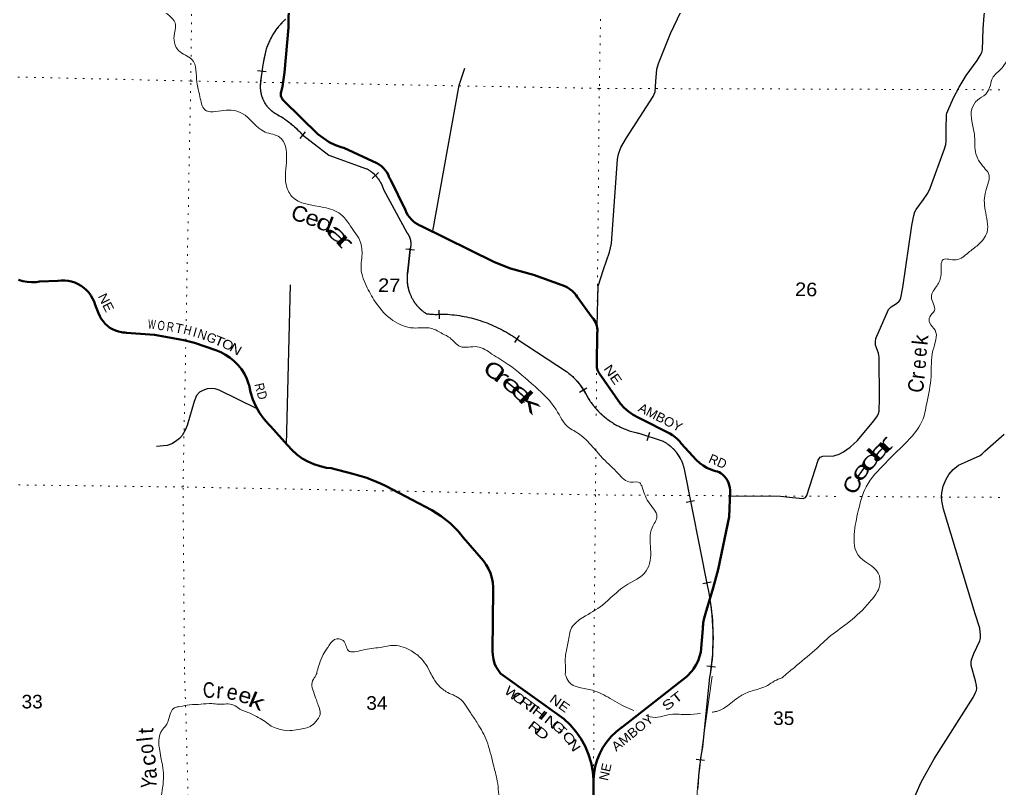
# Model space of a CAD drawing. Header units: feet. Extents: x -481249 to -254670, y -730376 to -544252.
# Drawn here: x -367013 to -354370, y -593530 to -583612 of the extents above; entities that cross this region are included whole.
import ezdxf
from ezdxf.enums import TextEntityAlignment as Align

# ---------------------------------------------------------------- set-up
doc = ezdxf.new("R2010")
doc.units = ezdxf.units.FT
doc.header["$LTSCALE"] = 70
doc.linetypes.add('DOTTED', pattern=[1.5, 0.3, -1.2])
for name, color, linetype, lineweight in [('26', 7, 'Continuous', 40), ('27', 7, 'Continuous', 13), ('29', 7, 'Continuous', 25), ('34', 7, 'Continuous', 25), ('39', 7, 'Continuous', 13), ('41', 7, 'Continuous', 13), ('7', 7, 'DOTTED', 13)]:
    doc.layers.add(name, color=color, linetype=linetype, lineweight=lineweight)

msp = doc.modelspace()

# ---------------------------------------------------------------- linework, layer by layer
at = {"layer": '26'}
for points in [[(-362253.83, -585623.79), (-362259, -585611.76), (-362275.99, -585581.46), (-362296.05, -585553.09), (-362318.97, -585526.98), (-362344.49, -585503.41), (-362372.34, -585482.63), (-362402.2, -585464.88), (-362829.6, -585267.47), (-362849.8, -585261.62), (-362935.01, -585230.86), (-363016.55, -585191.37), (-363093.51, -585143.57), (-363165.05, -585087.99), (-363608.59, -584654.23), (-363611.79, -584650.75), (-363619.82, -584640.67), (-363626.75, -584629.8), (-363632.5, -584618.28), (-363637.02, -584606.21), (-363640.25, -584593.73), (-363642.16, -584580.99), (-363642.73, -584568.12), (-363641.95, -584555.26), (-363639.83, -584542.55), (-363621.78, -584475.16), (-363606.18, -584384.2), (-363593.08, -584294.18), (-363544.17, -583713.15), (-363537.66, -583387.54)], [(-358404.19, -592086.78), (-358336.72, -592015.35), (-358317.07, -591989.2), (-358285.17, -591938.71), (-358258.72, -591885.17), (-358238.02, -591829.15), (-358223.28, -591771.28), (-358197.98, -591470.37), (-358195.58, -591441.8), (-358193.72, -591420.37), (-358191.42, -591393.89), (-358180.21, -591333.14), (-358162.7, -591273.9), (-358063.75, -590941.4), (-357998.22, -590707.48), (-357858.32, -590026.14), (-357842.34, -589701.72), (-357843.34, -589681.39), (-357847.64, -589649.64), (-357855.24, -589618.5), (-357866.05, -589588.34), (-357879.96, -589559.46), (-357896.81, -589532.2), (-357916.42, -589506.85), (-357938.02, -589484.25), (-357962.93, -589463.04), (-357988.02, -589449.32), (-357998.87, -589444.62), (-358008.75, -589441.52), (-358033.63, -589435.69), (-358058.75, -589427.76), (-358092.16, -589416.8), (-358143.35, -589393.83), (-358191.87, -589365.64), (-358237.17, -589332.53), (-358278.76, -589294.87), (-358475.02, -589080.08), (-358494.26, -589054.77), (-358522.22, -589024.3), (-358553.21, -588996.93), (-358586.9, -588972.94), (-358622.91, -588952.61), (-358996.27, -588762.32), (-359031.75, -588746.35), (-359095.81, -588711.1), (-359155.83, -588669.34), (-359211.15, -588621.54), (-359261.18, -588568.22), (-359534.56, -588171.56), (-359538.42, -588165.89), (-359547.37, -588150.45), (-359554.67, -588134.16), (-359560.21, -588117.2), (-359563.96, -588099.74), (-359565.86, -588082), (-359565.89, -588064.15), (-359559.44, -587652.74), (-359557.64, -587635.74), (-359557.21, -587610.95), (-359559.38, -587586.25), (-359564.12, -587561.91), (-359571.38, -587538.2), (-359581.07, -587515.38), (-359593.1, -587493.7), (-359607.33, -587473.4), (-359623.6, -587454.69), (-359818.83, -587189.74), (-359833.34, -587168.03), (-359856.89, -587138.79), (-359883.37, -587112.17), (-359912.49, -587088.46), (-359943.93, -587067.92), (-359977.34, -587050.79), (-360012.36, -587037.24), (-360382.9, -586905.23), (-360678.17, -586820.93), (-360883.25, -586742.48), (-361836.81, -586271.37), (-361847.48, -586267.14), (-361878.87, -586252.11), (-361908.52, -586233.88), (-361936.1, -586212.64), (-361961.3, -586188.64), (-361983.87, -586162.14), (-362003.53, -586133.42), (-362020.09, -586102.81), (-362033.36, -586070.63), (-362228.15, -585673.79), (-362243.43, -585648.79), (-362253.83, -585623.79)], [(-360807.44, -592049.5), (-360867.96, -591956.34), (-360883.43, -591916.68), (-360898.59, -591863.78), (-360908.14, -591809.58), (-360911.97, -591754.69), (-360901.5, -590967.99), (-360901.96, -590933.83), (-360907.78, -590872.68), (-360919.96, -590812.47), (-360938.36, -590753.87), (-360962.8, -590697.51), (-360992.98, -590644.01), (-361028.6, -590593.97), (-361283.39, -590297.69), (-361355.54, -590211.41), (-361458.48, -590109.3), (-361571.53, -590018.51), (-361693.45, -589940.04), (-362291.08, -589628.75), (-362357.31, -589595.73), (-362531.04, -589524.41), (-362711.28, -589471.64), (-362994.76, -589399.62), (-363053.28, -589392.53), (-363135.96, -589374.96), (-363216.36, -589348.84), (-363293.58, -589314.47), (-363366.79, -589272.2), (-363435.18, -589222.52), (-363498, -589165.96), (-363554.57, -589103.15), (-363774.28, -588857.78), (-363797.96, -588834.59), (-363861.86, -588762.56), (-363917.88, -588684.25), (-363965.41, -588600.51), (-364003.93, -588512.26), (-364033.01, -588420.47), (-364052.33, -588326.14), (-364057.21, -588310), (-364081.74, -588244.53), (-364112.98, -588181.99), (-364150.59, -588123.05), (-364194.15, -588068.36), (-364243.19, -588018.53), (-364297.17, -587974.1), (-364355.49, -587935.55), (-364417.53, -587903.31), (-364482.6, -587877.74), (-364756.54, -587781.67), (-364892.67, -587747.01), (-365272.18, -587678.79), (-365631.74, -587652.44), (-365656.51, -587650.63), (-365681.74, -587647.69), (-365698.1, -587645.74), (-365737.39, -587636.81), (-365775.54, -587623.83), (-365812.12, -587606.92), (-365846.74, -587586.28), (-365879.01, -587562.14), (-365908.58, -587534.76), (-365935.12, -587504.44), (-365958.35, -587471.51), (-365978.01, -587436.33), (-365993.88, -587399.29), (-366037.83, -587292), (-366051.81, -587249.74), (-366070.22, -587208.96), (-366092.78, -587170.32), (-366119.27, -587134.25), (-366149.38, -587101.15), (-366182.78, -587071.38), (-366219.11, -587045.26), (-366257.98, -587023.09), (-366298.95, -587005.09), (-366341.57, -586991.48), (-366385.39, -586982.4), (-366429.91, -586977.95), (-366474.65, -586978.18), (-366519.13, -586983.08), (-366758.12, -586992.27), (-366799.89, -586997.61), (-366857.33, -586999.71), (-366914.66, -586995.79), (-366971.28, -586985.9), (-367026.55, -586970.15)], [(-359607.13, -593423.22), (-359608, -593420.61), (-359617.3, -593311.25), (-359638.66, -593199.87), (-359671.54, -593091.32), (-359715.6, -592986.81), (-359770.33, -592887.48), (-359835.15, -592794.41), (-359909.35, -592708.63), (-359992.1, -592631.07), (-360807.44, -592049.5)], [(-359607.13, -593423.22), (-359606.94, -593420.61), (-359600.83, -593334.85), (-359585.33, -593247.63), (-359560.8, -593162.5), (-359527.51, -593080.4), (-359485.81, -593002.24), (-359436.17, -592928.86), (-359379.14, -592861.07), (-359315.33, -592799.61), (-359245.45, -592745.16), (-359237.8, -592739.89), (-358404.19, -592086.78)], [(-359606.99, -594998.41), (-359607.13, -593470.61), (-359607.13, -593423.22)]]:
    msp.add_lwpolyline(points, dxfattribs=at)
at = {"layer": '29'}
for p, q in [((-363568.4, -589092.83), (-363516.08, -587034.17)), ((-359560.45, -587568.12), (-359549.08, -587050.69)), ((-357841.18, -589755.46), (-357194.34, -589760.31))]:
    msp.add_line(p, q, dxfattribs=at)
for points in [[(-354890.96, -584483.58), (-354799.84, -584333.43), (-354658.34, -584140.37), (-354616.54, -584076.02), (-354597.24, -584037.41), (-354589.74, -584003.09), (-354581.16, -583732.82), (-354568.84, -583560.15), (-354559.72, -583492.57), (-354538.82, -583415.36), (-354535.61, -583396.05), (-354534, -583381.03), (-354540.96, -583349.93), (-354585.45, -583239.46), (-354591.88, -583194.42), (-354589.74, -583059.28), (-354559.72, -582347.13), (-354555.44, -582308.51), (-354542.57, -582262.39), (-354521.13, -582211.98), (-354499.69, -582175.53), (-354405.36, -582051.12)], [(-359549.08, -587050.69), (-359480.05, -586836.68), (-359399.65, -586613.6), (-359377.14, -586502.05), (-359299.96, -585412.38), (-359284.95, -585345.89), (-359254.93, -585262.23), (-359179.9, -585137.81), (-358836.88, -584605.85), (-358813.29, -584543.64), (-358802.57, -584408.5), (-358789.7, -584251.92), (-358768.27, -584176.84), (-358613.91, -583790.74), (-358481.53, -583512.94)], [(-361680.84, -586342.82), (-361342.03, -584458.61), (-361267.29, -584239.3)], [(-355615.61, -587068.35), (-355499.83, -586268.24), (-355474.11, -586137.39), (-355461.24, -586092.35), (-355444.09, -586062.32), (-355349.76, -585933.62), (-355291.87, -585852.1), (-355264, -585787.76), (-355078.55, -585277.24), (-355061.4, -585223.61), (-355058.18, -585178.57), (-355058.18, -585019.84), (-355051.76, -584846.09), (-355048.54, -584818.21), (-355036.74, -584788.17), (-354963.85, -584620.86), (-354890.96, -584483.58)], [(-357194.34, -589760.31), (-357039.17, -589775.38), (-356901.96, -589788.25), (-356870.87, -589777.52), (-356854.79, -589749.64), (-356709.01, -589294.89), (-356682.21, -589258.42), (-356648.98, -589243.41), (-356507.48, -589239.12), (-356439.95, -589219.81), (-356383.13, -589187.64), (-356296.3, -589129.72), (-356203.04, -589041.78), (-355988.65, -588788.66), (-355943.63, -588724.31), (-355928.62, -588694.28), (-355920.04, -588664.25), (-355915.75, -588501.23), (-355921.11, -587964.97), (-355928.62, -587913.49), (-355967.21, -587810.53), (-355968.28, -587769.77), (-355962.92, -587724.73), (-355799.98, -587351.49), (-355767.83, -587317.17), (-355697.07, -587274.27), (-355662.78, -587244.24), (-355649.91, -587227.08), (-355641.33, -587201.34), (-355615.61, -587068.35)], [(-363956.17, -588627.22), (-364435.74, -588390.73), (-364489.34, -588373.57), (-364542.94, -588369.28), (-364592.25, -588375.71), (-364650.13, -588395.02), (-364690.87, -588418.62), (-364729.46, -588459.37), (-364761.62, -588538.74), (-364851.66, -588849.77), (-364875.25, -588909.83), (-364915.98, -588976.32), (-364948.14, -589014.93), (-364999.59, -589055.69), (-365048.9, -589085.72), (-365108.93, -589107.17), (-365246.14, -589120.04)], [(-354964.96, -589416.06), (-354896.35, -589360.29), (-354782.73, -589306.67), (-354619.79, -589233.74), (-354594.6, -589212.29), (-354557.61, -589180.11), (-354308.92, -588961.32)], [(-354678.46, -592144.09), (-354733.42, -591942.9), (-354734.49, -591900.01), (-354732.35, -591872.12), (-354699.12, -591788.46), (-354621.94, -591625.44), (-354614.43, -591591.12), (-354612.29, -591554.66), (-354621.94, -591462.42), (-354681.97, -591277.95), (-355093.6, -589926.58), (-355112.89, -589821.48), (-355119.33, -589765.71), (-355115.04, -589716.37), (-355095.74, -589632.72), (-355059.3, -589540.47), (-355020.7, -589482.57), (-354964.96, -589416.06)], [(-355579.36, -594056.28), (-355550.62, -593890.38), (-355508.09, -593741.47), (-355380.52, -593447.91), (-355210.43, -593150.09), (-354708.65, -592358.75), (-354677.29, -592293.34), (-354666.66, -592265.68), (-354661.88, -592239.62), (-354664.53, -592201.86), (-354678.46, -592144.09)]]:
    msp.add_lwpolyline(points, dxfattribs=at)
at = {"layer": '34'}
for p, q in [((-363942.03, -584267.28), (-363832.5, -584282.7)), ((-363392.69, -585145.41), (-363325.17, -585057.8)), ((-362462.4, -585660.36), (-362382.12, -585584.28)), ((-362028.71, -586570.06), (-361918.76, -586582.14)), ((-361596.28, -587470.77), (-361601.23, -587360.27)), ((-360623.44, -587779.11), (-360562.66, -587686.69)), ((-359786.27, -588417.85), (-359691.76, -588360.38)), ((-358916.09, -589040.24), (-358881.59, -588935.15)), ((-358411.81, -589835.55), (-358303.34, -589813.86)), ((-358199, -590886.43), (-358090.54, -590864.74)), ((-358144.53, -591948.49), (-358034.67, -591961.34)), ((-358283.81, -593152.02), (-358174.25, -593167.25))]:
    msp.add_line(p, q, dxfattribs=at)
at = {"layer": '34', "lineweight": 13}
for p, q in [((-363024.18, -585361.88), (-362536.12, -585536.43)), ((-362318.86, -585803.84), (-362015.23, -586360.08)), ((-361975.51, -586575.7), (-362010.07, -586890.18)), ((-361987.42, -586569.43), (-361975.51, -586575.7)), ((-361975.47, -586573.69), (-361975.51, -586575.7)), ((-360594.59, -587734.05), (-359955.05, -588154.6)), ((-359024.17, -588948.45), (-358711.22, -589051.18)), ((-358443.3, -589391.9), (-358135.75, -590929.9)), ((-358076.92, -592083.46), (-358203.66, -592998.35))]:
    msp.add_line(p, q, dxfattribs=at)
at = {"layer": '34'}
for points in [[(-363582.31, -583609.35), (-363587.09, -583612.46), (-363587.57, -583612.76), (-363595.12, -583619.92), (-363606.6, -583630.99), (-363617.79, -583642.32), (-363628.82, -583653.81), (-363639.66, -583665.56), (-363650.34, -583677.44), (-363660.71, -583689.52), (-363670.92, -583701.74), (-363680.9, -583714.13), (-363690.68, -583726.77), (-363700.19, -583739.5), (-363709.58, -583752.45), (-363718.63, -583765.51), (-363727.54, -583778.81), (-363736.11, -583792.21), (-363744.55, -583805.76), (-363752.72, -583819.38), (-363760.66, -583833.26), (-363768.28, -583847.25), (-363775.72, -583861.29), (-363782.94, -583875.59), (-363789.88, -583889.89), (-363796.58, -583904.35), (-363802.96, -583919), (-363809.15, -583933.63), (-363815.09, -583948.42), (-363820.72, -583963.42), (-363826.15, -583978.37), (-363831.3, -583993.41), (-363836.13, -584008.6), (-363849.58, -584070.33), (-363861.54, -584132.06), (-363872.45, -584194.05), (-363882.74, -584256.53), (-363891.53, -584318.98), (-363899.19, -584381.31), (-363906.22, -584444.15), (-363907.6, -584460.63), (-363907.81, -584467.75), (-363907.84, -584474.86), (-363907.78, -584481.98), (-363907.62, -584489.14)], [(-363907.62, -584489.14), (-363907.29, -584496.26), (-363906.85, -584503.35), (-363906.32, -584510.48), (-363905.62, -584517.57), (-363904.81, -584524.63), (-363903.88, -584531.74), (-363902.81, -584538.76), (-363901.67, -584545.8), (-363900.37, -584552.83), (-363898.93, -584559.78), (-363897.37, -584566.76), (-363895.74, -584573.68), (-363893.93, -584580.61), (-363892.05, -584587.46), (-363890, -584594.31), (-363887.87, -584601.1), (-363885.6, -584607.88), (-363883.23, -584614.59), (-363880.72, -584621.25), (-363878.13, -584627.88), (-363875.38, -584634.48), (-363872.54, -584641.04), (-363869.59, -584647.52), (-363866.54, -584653.96), (-363863.33, -584660.32), (-363860.03, -584666.66), (-363856.65, -584672.91), (-363853.15, -584679.12), (-363849.52, -584685.26), (-363845.77, -584691.35), (-363841.98, -584697.38), (-363838.01, -584703.32), (-363833.97, -584709.18), (-363829.84, -584715.01), (-363825.63, -584720.71), (-363821.25, -584726.39), (-363816.82, -584731.98), (-363812.27, -584737.46), (-363807.68, -584742.89), (-363802.93, -584748.25), (-363798.12, -584753.48), (-363793.23, -584758.64), (-363788.22, -584763.77), (-363783.12, -584768.72), (-363777.97, -584773.65), (-363772.71, -584778.45), (-363767.35, -584783.22), (-363761.96, -584787.82), (-363756.43, -584792.35), (-363750.87, -584796.79), (-363745.21, -584801.16), (-363739.48, -584805.36), (-363733.65, -584809.54), (-363727.79, -584813.58), (-363721.84, -584817.51), (-363715.83, -584821.32), (-363709.76, -584825.05), (-363703.62, -584828.69), (-363697.41, -584832.18), (-363691.16, -584835.59), (-363684.82, -584838.87), (-363679.24, -584841.67), (-363661.49, -584851.67), (-363644.08, -584862.02), (-363626.86, -584872.66), (-363609.65, -584883.57), (-363592.75, -584894.83), (-363576.12, -584906.33), (-363559.52, -584918.1), (-363543.23, -584930.22), (-363527.23, -584942.59), (-363511.28, -584955.31), (-363495.72, -584968.23), (-363480.25, -584981.34), (-363465.03, -584994.88), (-363450.16, -585008.59), (-363435.48, -585022.62), (-363421.01, -585036.79), (-363406.76, -585051.37), (-363392.83, -585066.04), (-363379.13, -585081.11), (-363365.74, -585096.27), (-363363.2, -585099.21), (-363023.64, -585360.91), (-362535.67, -585535.42), (-362528.98, -585538.89), (-362522.45, -585542.46), (-362515.99, -585546.15), (-362509.53, -585549.93), (-362503.18, -585553.85), (-362496.93, -585557.86), (-362490.68, -585561.96), (-362484.54, -585566.21), (-362478.51, -585570.54), (-362472.48, -585575), (-362466.6, -585579.54), (-362460.76, -585584.16), (-362454.99, -585588.92), (-362449.35, -585593.77), (-362443.78, -585598.73)], [(-362443.78, -585598.73), (-362438.28, -585603.74), (-362432.87, -585608.91), (-362427.56, -585614.12), (-362422.33, -585619.47), (-362417.22, -585624.86), (-362412.17, -585630.38), (-362407.25, -585635.96), (-362402.42, -585641.64), (-362397.68, -585647.37), (-362393.05, -585653.24), (-362388.5, -585659.16), (-362384.08, -585665.16), (-362379.73, -585671.22), (-362375.54, -585677.39), (-362371.43, -585683.62), (-362367.44, -585689.88), (-362363.54, -585696.24), (-362359.77, -585702.67), (-362356.1, -585709.19), (-362352.53, -585715.73), (-362349.11, -585722.37), (-362345.81, -585729.04), (-362342.58, -585735.78), (-362339.5, -585742.53), (-362336.54, -585749.42), (-362333.68, -585756.29), (-362330.99, -585763.24), (-362328.36, -585770.2), (-362325.87, -585777.27), (-362323.53, -585784.32), (-362321.3, -585791.4), (-362319.17, -585798.59), (-362317.83, -585803.43), (-362014.29, -586359.49), (-362011.75, -586362.96), (-362009.26, -586366.53), (-362006.83, -586370.15), (-362004.43, -586373.81), (-362002.12, -586377.52), (-361999.88, -586381.24), (-361997.67, -586385.02), (-361995.55, -586388.84), (-361993.51, -586392.69), (-361991.52, -586396.59), (-361989.61, -586400.5), (-361987.76, -586404.45), (-361985.97, -586408.45), (-361984.27, -586412.46), (-361982.64, -586416.51), (-361981.07, -586420.57), (-361979.56, -586424.69), (-361978.13, -586428.8), (-361976.79, -586432.96), (-361975.51, -586437.12), (-361974.3, -586441.33), (-361973.16, -586445.54), (-361972.12, -586449.77), (-361971.11, -586454.01), (-361970.21, -586458.3), (-361969.36, -586462.58), (-361968.61, -586466.88), (-361967.91, -586471.19), (-361967.31, -586475.51), (-361966.78, -586479.85), (-361966.31, -586484.18), (-361965.92, -586488.53), (-361965.62, -586492.88), (-361965.4, -586497.25), (-361965.22, -586501.6), (-361965.16, -586505.99), (-361965.16, -586510.34), (-361965.22, -586514.71), (-361965.36, -586519.05), (-361965.6, -586523.44), (-361965.89, -586527.79), (-361966.28, -586532.13), (-361966.71, -586536.47), (-361967.24, -586540.82), (-361967.85, -586545.13), (-361968.53, -586549.42), (-361969.27, -586553.76), (-361970.13, -586558.02), (-361971.01, -586562.29), (-361971.99, -586566.54), (-361973.04, -586570.8), (-361974.16, -586575), (-361974.42, -586575.91), (-362008.97, -586890.31), (-362010.04, -586899.6), (-362010.89, -586908.86), (-362011.58, -586918.13), (-362012.17, -586927.47), (-362012.54, -586936.79), (-362012.74, -586946.07), (-362012.84, -586955.41), (-362012.73, -586964.73), (-362012.45, -586974.01), (-362012.02, -586983.37), (-362011.42, -586992.65), (-362010.7, -587001.94)], [(-362010.7, -587001.92), (-362009.78, -587011.24), (-362008.69, -587020.46), (-362007.44, -587029.7), (-362006.07, -587038.9), (-362004.49, -587048.13), (-362002.8, -587057.26), (-362000.89, -587066.41), (-361998.86, -587075.49), (-361996.68, -587084.57), (-361994.32, -587093.57), (-361991.8, -587102.53), (-361989.16, -587111.45), (-361986.31, -587120.35), (-361983.35, -587129.2), (-361980.2, -587137.98), (-361976.96, -587146.7), (-361973.48, -587155.35), (-361969.89, -587163.96), (-361966.18, -587172.48), (-361962.31, -587180.96), (-361958.27, -587189.35), (-361954.06, -587197.7), (-361949.78, -587205.97), (-361945.29, -587214.15), (-361940.66, -587222.23), (-361935.93, -587230.29), (-361931.07, -587238.18), (-361926, -587246.05), (-361920.86, -587253.83), (-361915.55, -587261.46), (-361910.17, -587269.05), (-361904.56, -587276.55), (-361898.89, -587283.91), (-361893.09, -587291.17), (-361887.13, -587298.39), (-361881.05, -587305.42), (-361874.89, -587312.41), (-361868.56, -587319.24), (-361862.12, -587326.05), (-361855.6, -587332.64), (-361848.91, -587339.15), (-361842.15, -587345.56), (-361835.28, -587351.88), (-361828.27, -587357.99), (-361821.15, -587364.06), (-361813.95, -587369.99), (-361806.64, -587375.77), (-361799.25, -587381.38), (-361791.74, -587386.93), (-361784.17, -587392.35), (-361776.46, -587397.58), (-361768.69, -587402.71), (-361763.43, -587406.06), (-361748.4, -587408.09), (-361733.18, -587409.79), (-361717.92, -587411.24), (-361702.54, -587412.52), (-361687.21, -587413.44), (-361671.91, -587414.09), (-361656.52, -587414.57), (-361641.17, -587414.69), (-361625.85, -587414.54), (-361610.42, -587414.14), (-361595.13, -587413.46), (-361579.81, -587412.6), (-361564.44, -587411.39), (-361553.23, -587410.3), (-361522.28, -587411.54), (-361491.6, -587413.46), (-361460.94, -587415.92), (-361430.12, -587418.73), (-361399.5, -587422.25), (-361369.07, -587426.29), (-361338.48, -587430.69), (-361308.08, -587435.78), (-361277.89, -587441.41), (-361247.53, -587447.56), (-361217.55, -587454.23), (-361187.57, -587461.26), (-361157.62, -587468.99), (-361128.04, -587477.25), (-361098.49, -587486.02), (-361069.12, -587495.15), (-361039.77, -587504.98), (-361010.78, -587515.16), (-360981.82, -587526.04), (-360953.22, -587537.25), (-360924.66, -587549.01), (-360896.45, -587561.28), (-360868.44, -587574.07), (-360840.61, -587587.21), (-360813, -587601.04), (-360785.56, -587615.22), (-360758.5, -587629.93), (-360731.63, -587644.97), (-360705.13, -587660.72), (-360678.82, -587676.81), (-360652.88, -587693.24), (-360627.13, -587710.19), (-360601.76, -587727.66)], [(-360601.76, -587727.66), (-360593.97, -587733.15), (-359954.42, -588153.7), (-359942.72, -588162.34), (-359931.29, -588171.18), (-359920.03, -588180.22), (-359908.79, -588189.44), (-359897.81, -588198.89), (-359887.05, -588208.48), (-359876.31, -588218.25), (-359865.85, -588228.26), (-359855.59, -588238.4), (-359845.41, -588248.8), (-359835.51, -588259.31), (-359825.72, -588269.94), (-359816.11, -588280.85), (-359806.79, -588291.85), (-359797.61, -588303.06), (-359788.61, -588314.36), (-359779.79, -588325.91), (-359771.2, -588337.52), (-359762.81, -588349.39), (-359754.66, -588361.28), (-359746.65, -588373.39), (-359738.92, -588385.59), (-359731.4, -588397.96), (-359724.05, -588410.41), (-359716.96, -588423.06), (-359710.99, -588434.07), (-359702.88, -588449.39), (-359694.47, -588464.42), (-359685.8, -588479.33), (-359676.9, -588494.23), (-359667.7, -588508.85), (-359658.29, -588523.26), (-359648.65, -588537.65), (-359638.7, -588551.78), (-359628.54, -588565.69), (-359618.07, -588579.53), (-359607.43, -588593.08), (-359596.62, -588606.53), (-359585.45, -588619.79), (-359574.1, -588632.74), (-359562.5, -588645.56), (-359550.77, -588658.19), (-359538.69, -588670.64), (-359526.53, -588682.83), (-359514, -588694.83), (-359501.4, -588706.56), (-359488.54, -588718.16), (-359475.5, -588729.45), (-359462.25, -588740.51), (-359448.86, -588751.38), (-359435.17, -588761.99), (-359421.35, -588772.42), (-359407.36, -588782.54), (-359393.24, -588792.48), (-359378.86, -588802.05), (-359364.35, -588811.45), (-359349.76, -588820.58), (-359334.95, -588829.49), (-359319.97, -588838.08), (-359304.76, -588846.45), (-359289.57, -588854.6), (-359274.12, -588862.38), (-359258.57, -588869.9), (-359242.9, -588877.24), (-359227.2, -588884.24), (-359211.19, -588890.95), (-359195.17, -588897.44), (-359179.04, -588903.53), (-359162.87, -588909.5), (-359146.43, -588915.1), (-359130.05, -588920.4), (-359113.57, -588925.42), (-359096.88, -588930.21), (-359080.21, -588934.58), (-359063.49, -588938.81), (-359046.64, -588942.62), (-359029.65, -588946.27), (-359023.89, -588947.39), (-358710.78, -589050.17), (-358702.5, -589054.58), (-358694.43, -589059.11), (-358686.44, -589063.79), (-358678.46, -589068.58), (-358670.62, -589073.54), (-358662.9, -589078.61), (-358655.18, -589083.8), (-358647.61, -589089.15), (-358640.16, -589094.62), (-358632.73, -589100.27), (-358625.48, -589106), (-358618.27, -589111.82), (-358611.17, -589117.83), (-358604.23, -589123.94), (-358597.37, -589130.18), (-358590.6, -589136.49), (-358583.93, -589142.99), (-358577.4, -589149.54), (-358570.97, -589156.27)], [(-358570.97, -589156.27), (-358564.69, -589163.04), (-358558.48, -589169.97), (-358552.44, -589176.98), (-358546.52, -589184.11), (-358540.7, -589191.31), (-358535.02, -589198.67), (-358529.44, -589206.1), (-358524.03, -589213.62), (-358518.71, -589221.22), (-358513.58, -589228.95), (-358508.56, -589236.75), (-358503.68, -589244.59), (-358498.92, -589252.55), (-358494.31, -589260.61), (-358489.85, -589268.77), (-358485.49, -589276.94), (-358481.33, -589285.25), (-358477.31, -589293.6), (-358473.39, -589302.02), (-358469.65, -589310.46), (-358466.08, -589319.07), (-358462.61, -589327.67), (-358459.35, -589336.33), (-358456.18, -589345.02), (-358453.19, -589353.85), (-358450.36, -589362.66), (-358447.69, -589371.5), (-358445.13, -589380.47), (-358442.82, -589389.42), (-358442.22, -589391.66), (-358134.67, -590929.69), (-358123.51, -590983.86), (-358113.64, -591038), (-358104.71, -591092.32), (-358096.33, -591147.09), (-358089.24, -591201.81), (-358083.16, -591256.43), (-358077.63, -591311.48), (-358073.4, -591366.48), (-358070.16, -591421.38), (-358067.78, -591476.78), (-358066.47, -591531.74), (-358065.76, -591586.85), (-358066.31, -591642.23), (-358067.91, -591697.18), (-358070.43, -591752.32), (-358073.64, -591807.28), (-358078.08, -591862.51), (-358083.28, -591917.25), (-358089.71, -591972.26), (-358096.9, -592026.78), (-358108.62, -592081.44), (-358110.03, -592091.33)], [(-358110.25, -592091.32), (-358202.57, -592998.51), (-358217.32, -593089.25), (-358229.91, -593179.8), (-358240.95, -593270.62), (-358251.04, -593362.13), (-358258.96, -593453.46), (-358265.24, -593544.54)]]:
    msp.add_lwpolyline(points, dxfattribs=at)
at = {"layer": '34', "lineweight": 13}
for centre, radius, start, end in [((-362964.08, -584280.23), 914.48, 133.04233, 162.70168), ((-360310.61, -584797.63), 3613.85, 167.38392, 174.64804), ((-363499.32, -584474.89), 409.63, 177.9947, 243.86486), ((-364244.45, -585857.97), 1161.8, 40.72294, 60.91853), ((-332675.15, -545632.22), 49995.09, 232.13258, 232.62421), ((-362729.98, -585915.89), 426.12, 15.24631, 62.93865), ((-362215.26, -586508.39), 249.02, 344.31946, 36.5559), ((-361478.82, -586954.23), 535.09, 173.12542, 237.81803), ((-361640.69, -586534.59), 881.16, 261.96769, 275.69851), ((-361613.21, -589175.06), 1764.69, 54.74435, 88.05113), ((-360443.16, -588823.92), 828.4, 28.03374, 53.89794), ((-358833.47, -587975.98), 990.99, 207.56571, 258.90511), ((-358957.69, -589520.68), 530.27, 14.05598, 62.30239), ((-361226.96, -591585.35), 3159.93, 350.83207, 11.97154), ((-353023.52, -593870.83), 5253.1, 170.4395, 178.87561)]:
    msp.add_arc(centre, radius, start, end, dxfattribs=at)
at = {"layer": '39'}
msp.add_line((-361749.04, -591962.49), (-361713.64, -592035.4), dxfattribs=at)
for points in [[(-357175.11, -592105.76), (-357015.25, -591968.52), (-356753.84, -591746.99), (-356543.27, -591558.55), (-356306.83, -591380.68), (-356044.8, -591129.05), (-355913.77, -590904.87), (-355932.74, -590753.92), (-356194.83, -590519.72), (-356243.55, -590253.74), (-356191.1, -589947.65), (-356088.43, -589638.58), (-355841.33, -589332.44), (-355595.51, -589088.51), (-355366.63, -588790.03), (-355307.77, -588562.37), (-355252.46, -588214.19), (-355227.52, -587879.44), (-355200.09, -587619.02), (-355270.33, -587521.23), (-355268.8, -587446.98), (-355208.94, -587365.89), (-355247.48, -587190.45), (-355174.22, -587043.39), (-355123.11, -586899.88), (-355095.08, -586707.73), (-354928.59, -586711.12), (-354770.15, -586617.98), (-354647.74, -586520.1), (-354529.94, -586353.87), (-354554.21, -586070.31), (-354547.09, -585821.52), (-354510.38, -585597.43), (-354569.04, -585521.95), (-354679.21, -585316.95), (-354692.64, -585091.83), (-354726, -584761.92), (-354653.49, -584650.97), (-354547.57, -584574.84), (-354486.93, -584455.62), (-354461, -584365.81), (-354354.38, -584255.56), (-354240.6, -584089.24), (-354164.27, -583988.41), (-354019.33, -583770.53), (-353786.76, -583488.19), (-353721.08, -583318.89), (-353644.14, -583187.96), (-353588.49, -583116.82), (-353572.1, -583002.72), (-353673.07, -582838.06), (-353794.8, -582707.1), (-353845.82, -582553.49), (-353847.06, -582320.59), (-353747.67, -582073.68), (-353716.93, -581847.45), (-353583.57, -581607.26), (-353422.09, -581463.99), (-353237.29, -581357.34), (-353120.27, -581229.23), (-352989.56, -581215.83), (-352804.09, -581077.08), (-352690.99, -581139.6), (-352618.68, -581038.69), (-352527.87, -580916.07), (-352283.2, -580728.33), (-352165.92, -580606.33)], [(-367561.65, -580879.04), (-367446.27, -581025.94), (-367107.31, -581034.84), (-366889.15, -580965.01), (-366634.84, -580893.9), (-366405.01, -580842.36), (-366197.4, -580993.14), (-366074.38, -581256.62), (-365985.18, -581505.36), (-366011.5, -581809.97), (-366000.29, -582143.45), (-365969.41, -582300.67), (-366000.98, -582665.4), (-365932.02, -582825.39), (-365649.23, -583126.26), (-365424.23, -583309.51), (-365165.25, -583499.47), (-365000.38, -583679.49), (-365019.44, -583825.65), (-364961.05, -584011.53), (-364788.8, -584125.45), (-364724.61, -584419.86), (-364686.24, -584603.33), (-364623.55, -584775.24), (-364378.91, -584784.24), (-364142.87, -584821.16), (-363844.8, -585062.11), (-363657.53, -585128.16), (-363567.01, -585411.05), (-363573.73, -585738.14), (-363502.57, -585888.15), (-363088.18, -586035.11), (-362871.23, -586121.83), (-362703.01, -586334.04), (-362636.79, -586431.75), (-362594.28, -586609.28), (-362606.75, -586825.83), (-362527.49, -587070.36), (-362407.29, -587275.57), (-362197.03, -587492.65), (-361932.14, -587590.38), (-361699.46, -587595.12), (-361554.38, -587664.32), (-361459.17, -587718.46), (-361327, -587829.55), (-361108.32, -587832), (-360917.61, -587926.22), (-360707.66, -588060.98), (-360362.36, -588347.06), (-360089.51, -588643.7), (-359921.79, -588879.99), (-359842.46, -588925.77), (-359482.47, -589278.39), (-359289.68, -589467.01), (-359127.46, -589580.73), (-359009.24, -589589.16), (-358985.95, -589627.77), (-358899.89, -589834.29), (-358789.39, -590023.24), (-358852.53, -590166.5), (-358870.22, -590441.17), (-358926.18, -590723.09), (-359203.14, -590920.22), (-359493.14, -591165.26), (-359743.24, -591324.78), (-359890.47, -591458.3), (-359934.34, -591640.09), (-359967.89, -591808.04), (-359970.13, -592014.77), (-359971.68, -592062.49)], [(-363174.92, -592012.49), (-363142.94, -591924.08), (-363096.3, -591802.57), (-363036.23, -591711.45), (-362947.87, -591610.86), (-362837.71, -591621.14), (-362772.15, -591750.95), (-362587.4, -591744.68), (-362361.96, -591711.12), (-362178.84, -591686.74), (-361955.54, -591757.54), (-361827.22, -591860.53), (-361749.04, -591962.49)], [(-363174.92, -592012.49), (-363178.82, -592047.27), (-363210.42, -592102.78), (-363242.72, -592184.42), (-363221.16, -592281.49), (-363183.75, -592386.99), (-363159.5, -592457.98), (-363136.46, -592575.19), (-363189.15, -592668.39), (-363265.15, -592730.83), (-363386.59, -592763.99), (-363606.05, -592780.61), (-363681.83, -592758.6), (-363765.38, -592726.35), (-363844.22, -592668.07), (-363933.26, -592615.56), (-364032.34, -592562.81), (-364169.52, -592507.09), (-364250.53, -592454.78), (-364445.16, -592443.88), (-364533.36, -592435.64), (-364674.24, -592444.17), (-364819.09, -592450.6), (-364944.28, -592473.6), (-365015.09, -592491.94), (-365062.87, -592551.07), (-365089.4, -592642.91), (-365123.49, -592716.46), (-365177.45, -592781.47), (-365198.69, -592825.18), (-365217.77, -592939.32), (-365209.69, -593013.93), (-365200.92, -593062.41), (-365190.51, -593125.01), (-365169.17, -593230.11), (-365156.76, -593369.18), (-365171.51, -593547.78), (-365178.7, -593591.84), (-365185.47, -593696.24), (-365201.01, -593828.57), (-365224.37, -593952.67), (-365252.17, -594092.74), (-365288.43, -594172.26), (-365363.31, -594268.92), (-365474.19, -594358.65), (-365578.88, -594442.5), (-365632.15, -594481.38), (-365718.55, -594557.64), (-365847.23, -594636.87), (-365916.09, -594657.27), (-365991.44, -594619.18), (-366043.7, -594543.47), (-366081.85, -594466.1), (-366120.8, -594342.45), (-366142.99, -594269.51), (-366171.46, -594130.04), (-366191.22, -594041.06), (-366221.45, -593967.91), (-366274.19, -593910.28), (-366331.89, -593888.73), (-366385.9, -593879.33), (-366430.13, -593880.24), (-366480.38, -593880.99), (-366546.86, -593887.37), (-366599.13, -593888.07), (-366659.21, -593880.53), (-366715.39, -593877.11), (-366757.45, -593872.04), (-366817.69, -593870.53), (-366861.24, -593845.31), (-366862.66, -593823.15), (-366853.57, -593783.16), (-366828.57, -593749.6), (-366786.14, -593740.61), (-366744.39, -593757.74), (-366744.08, -593822.1), (-366746.24, -593828.08), (-366741.39, -593872.44)], [(-361713.64, -592035.4), (-361617.38, -592188.28), (-361506.83, -592282.58), (-361338.03, -592370.79), (-361191.29, -592557.45), (-361102.82, -592693.95), (-360986.19, -592918.81), (-360901.67, -593216.01), (-360849.33, -593434.9), (-360823.07, -593716.09), (-360819, -593824.56), (-360847.06, -593973.23), (-360820.86, -594131.89), (-360796.68, -594282.51), (-360830.75, -594445.25), (-360949.21, -594602.05), (-361023.46, -594784.91), (-361037.15, -594882.25)], [(-359971.68, -592062.49), (-359926.98, -592154.12), (-359622.38, -592264.6), (-359393.3, -592370.83), (-359146.13, -592501.15), (-359086.88, -592524.52)], [(-358077.75, -592545.97), (-358033.11, -592540.2), (-357900.55, -592479.8), (-357729.84, -592349.06), (-357583.22, -592278.61), (-357388.38, -592214.14), (-357198.24, -592111.66), (-357175.11, -592105.76)], [(-358927.29, -592587.45), (-358876.87, -592607.34), (-358611.69, -592576.94), (-358396.73, -592578.73), (-358228.83, -592563.89)]]:
    msp.add_spline(points, degree=3, dxfattribs=at)
at = {"layer": '7'}
for p, q in [((-364802.37, -594895.2), (-364884.91, -591985.7)), ((-359604.39, -592068.19), (-359607.73, -594998.89))]:
    msp.add_line(p, q, dxfattribs=at)
for points in [[(-364863.36, -587497.41), (-364804.56, -584404.18), (-364735.97, -579111.72), (-364695.29, -576493.91)], [(-359431.58, -577981.37), (-359435.9, -579197.53), (-359532.79, -584499.45), (-359573.2, -588776.71)], [(-382623.97, -584131.85), (-380641.05, -584172.14), (-375384.17, -584210.9), (-370079.81, -584282.74), (-364804.56, -584404.18), (-359532.79, -584499.45), (-354110.93, -584517.48), (-350740.13, -584566.14)], [(-364884.91, -591985.7), (-364904.13, -589641.8), (-364867.64, -587722.42)], [(-359576.73, -589150.41), (-359582.34, -589744.12), (-359604.39, -592068.19)], [(-356482.61, -589762.78), (-359582.34, -589744.12), (-364904.13, -589641.8), (-370150.41, -589575.16), (-373109.72, -589526.13)], [(-350819.93, -589840.08), (-354261.1, -589776.15), (-356169.2, -589764.66)]]:
    msp.add_lwpolyline(points, dxfattribs=at)

# ---------------------------------------------------------------- texts
at = {"layer": '27'}
for s, rotation, width, p in [('NE', 296.804, 1.1, (-366006.09, -587180.62)), ('NE', 304.575, 1.2, (-359482.42, -588115.62)), ('AMBOY', 332.993, 1.05, (-359042.38, -588659.18)), ('W', 320.263, 1.25, (-360770.63, -592289.21)), ('O', 320.959, 1.4, (-360676.15, -592357.38)), ('ST', 38.077, 1.4, (-358666.72, -592538.65)), ('R', 322.046, 1.45, (-360580.66, -592427.18)), ('T', 322.79, 1.75, (-360498.04, -592490.27)), ('NE', 324.528, 1.2, (-360186.25, -592404.76)), ('H', 322.771, 1.35, (-360410.53, -592550.98)), ('I', 321.287, 1.65, (-360316.73, -592617.04)), ('R', 321.719, 1.45, (-360467.17, -592740.77)), ('N', 321.059, 1.5, (-360255.95, -592665.91)), ('G', 319.492, 1.4, (-360163.34, -592730.96)), ('AMBOY', 39.077, 1.1, (-359315.06, -593058.83)), ('D', 321.091, 1.5, (-360376.16, -592810.74)), ('O', 308.081, 1.4, (-360021.5, -592852.43)), ('N', 303.038, 1.3, (-359946.81, -592944.91))]:
    msp.add_text(s, height=120, rotation=rotation, dxfattribs=dict(at, width=width)).set_placement(p)
for s, rotation, width, p in [('W', 354.353, 0.65, (-365311.73, -587602.23)), ('O', 352.956, 0.75, (-365192.3, -587618.43)), ('R', 352.272, 0.8, (-365074.47, -587635.03)), ('T', 348.101, 1.05, (-364966.3, -587653.65)), ('H', 344.621, 0.85, (-364859.43, -587674.36)), ('T', 337.607, 1.3, (-364456.43, -587815.64)), ('O', 332.162, 1.15, (-364353.94, -587859.19)), ('N', 329.106, 1.25, (-364253.57, -587913.61)), ('R', 282.81, 0.9, (-363971.39, -588367.26)), ('D', 284.348, 0.9, (-363940.89, -588473.74))]:
    msp.add_text(s, height=120, rotation=rotation, dxfattribs=dict(at, width=width)).set_placement(p, align=Align.CENTER)
for s, rotation, p in [('I', 344.354, (-364764.73, -587701.64)), ('N', 341.634, (-364673.09, -587731.14)), ('G', 338.582, (-364555.29, -587775.29))]:
    msp.add_text(s, height=120, rotation=rotation, dxfattribs=at).set_placement(p, align=Align.CENTER)
for s, rotation, p in [('RD', 337.155, (-358133.1, -589321.54)), ('T', 314.376, (-360095.07, -592789.26)), ('NE', 77.481, (-359422, -593437.66))]:
    msp.add_text(s, height=120, rotation=rotation, dxfattribs=at).set_placement(p)
at = {"layer": '41'}
for s, rotation, width, p in [('C', 342.056, 1.05, (-363527, -586181.79)), ('e', 342.056, 1.15, (-363344.4, -586240.93)), ('d', 338.643, 1.4, (-363206.41, -586291.71)), ('a', 314.617, 2.1, (-363076.22, -586344.94)), ('r', 311.013, 2.1, (-362953.55, -586462.86)), ('e', 85.842, 0.8, (-355313.18, -587966.1)), ('e', 85.564, 0.8, (-355322.83, -588122.08)), ('C', 328.787, 1.35, (-361050.53, -588161.45)), ('r', 323.959, 1.85, (-360915, -588245.55)), ('e', 321.499, 1.75, (-360818.37, -588317.2)), ('C', 80.385, 0.9, (-355363.69, -588438.06)), ('e', 318.452, 1.9, (-360703.17, -588409.11)), ('k', 314.035, 2.25, (-360599.54, -588506.57)), ('r', 44.779, 2.25, (-355855.21, -589234)), ('d', 48.937, 2.05, (-356071.28, -589475.53)), ('a', 45.462, 2.1, (-355962.81, -589347.79)), ('e', 54.487, 1.65, (-356159.09, -589595.5)), ('C', 67.224, 1.15, (-356218.59, -589753.77)), ('C', 3.305, 0.8, (-364641.53, -592365.91)), ('e', 350.13, 0.95, (-364352.55, -592373.4)), ('e', 342.922, 1.1, (-364207.19, -592402.36)), ('k', 337.48, 1.45, (-364080.14, -592460.4)), ('o', 96.474, 0.85, (-365280.29, -593073.87)), ('c', 100.587, 1.1, (-365245.85, -593223.06)), ('a', 94.084, 0.9, (-365239.6, -593399.55)), ('Y', 84.062, 0.8, (-365251.55, -593543.75))]:
    msp.add_text(s, height=200, rotation=rotation, dxfattribs=dict(at, width=width)).set_placement(p)
for s, rotation, p in [('k', 83.972, (-355298.61, -587820.96)), ('r', 82.829, (-355339.37, -588260.38)), ('r', 355.866, (-364480.15, -592364.61)), ('t', 91.51, (-365285.67, -592822.72)), ('l', 95.967, (-365292.66, -592914.59))]:
    msp.add_text(s, height=200, rotation=rotation, dxfattribs=at).set_placement(p)
at = {"layer": '7', "width": 1.1}
for s, p in [('27', (-362389.04, -587124.06)), ('26', (-357008.71, -587176.45))]:
    msp.add_text(s, height=175, rotation=358.834, dxfattribs=at).set_placement(p)
at = {"layer": '7', "width": 1.05}
for s, p in [('33', (-366987.69, -592498.06)), ('34', (-362539.71, -592515.65)), ('35', (-357289.99, -592711.71))]:
    msp.add_text(s, height=175, dxfattribs=at).set_placement(p)

doc.saveas('drawing.dxf')
